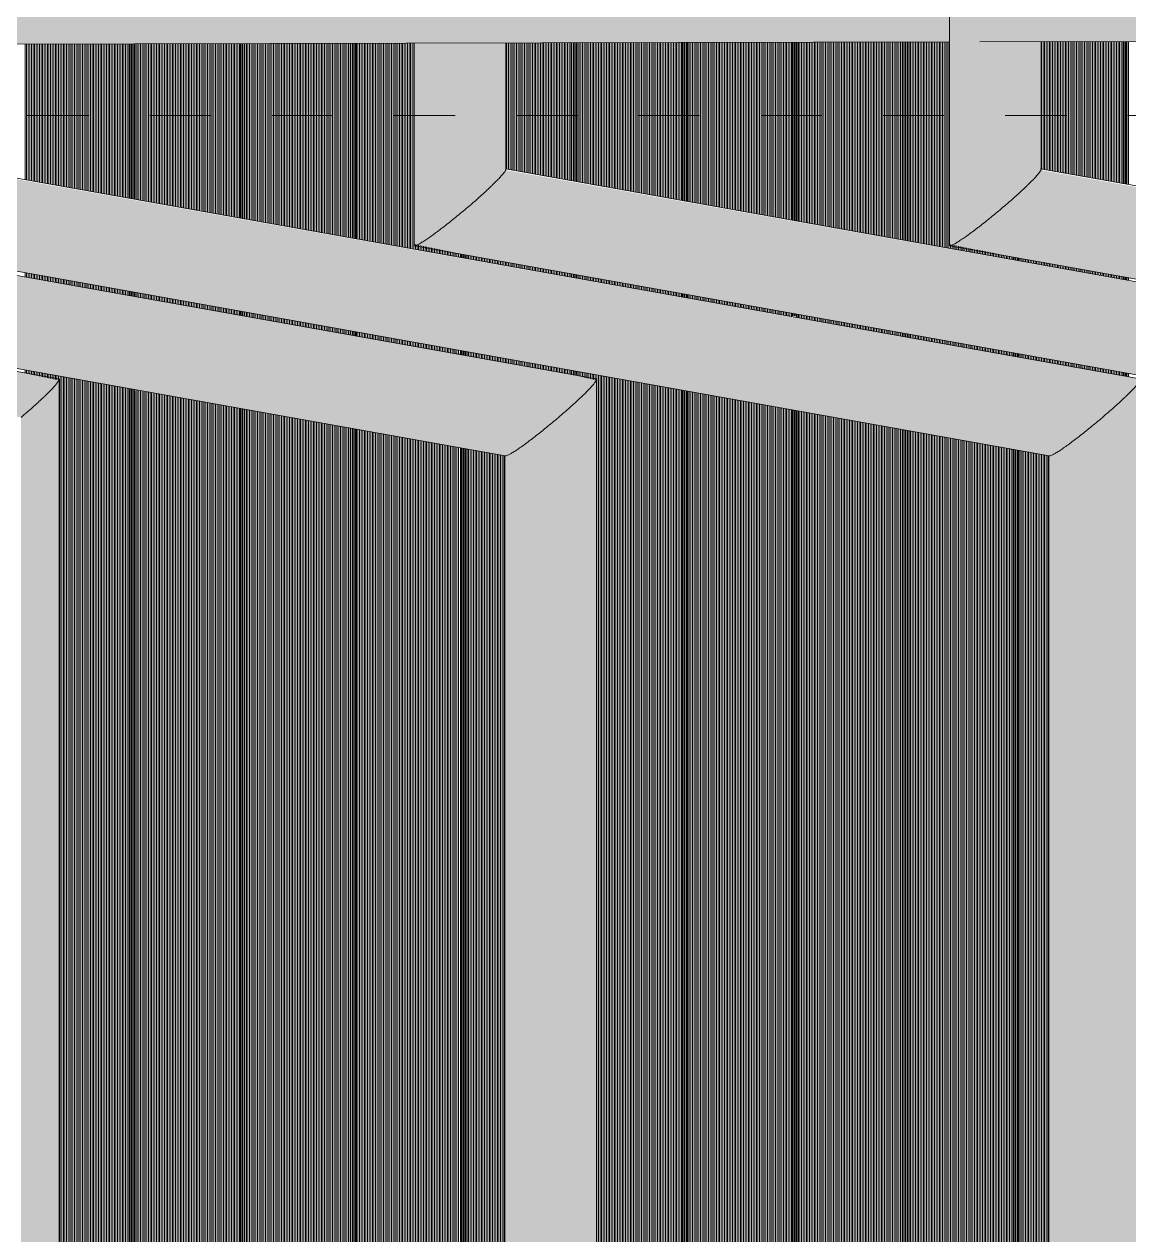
# Model space of a CAD drawing. Header units: metres. Extents: x -4613 to -4328, y -1 to 30.
# Drawn here: x -4397.966 to -4396.159, y 13.409 to 15.389 of the extents above; entities that cross this region are included whole.
import ezdxf

# ---------------------------------------------------------------- set-up
doc = ezdxf.new("R2010")
doc.units = ezdxf.units.M
doc.linetypes.add('AEC_Center', pattern=[0.024, 0.012, -0.004, 0.004, -0.004])
for name, color, linetype, lineweight in [('A-FLOR-LEVL', 51, 'Continuous', 5), ('A-GLAZ-CURT', 52, 'Continuous', 5), ('A-GLAZ-CWMG', 51, 'Continuous', 5), ('A-ROOF', 132, 'Continuous', 5), ('P-SANR-FIXT', 6, 'Continuous', 5)]:
    doc.layers.add(name, color=color, linetype=linetype, lineweight=lineweight)

# ---------------------------------------------------------------- blocks, each defined once
blk = doc.blocks.new('Downpipe - L Spreader - Default-V144-NORTH EAST')
at = {"layer": 'P-SANR-FIXT'}
for points in [[(4302.6421, 15.0271), (4302.6584, 15.0355), (4302.6901, 15.0585), (4302.7287, 15.09), (4302.7287, 15.3608), (4302.6908, 15.3607), (4302.6901, 15.4707), (4302.6414, 15.4707), (4302.6414, 15.0292)], [(4302.7287, 15.09), (4302.7773, 15.1345), (4302.7907, 15.1508), (4302.7907, 15.361), (4302.7287, 15.3608), (4302.7287, 15.1034)], [(4304.6507, 14.7462), (4304.6993, 14.7907), (4304.7127, 14.807), (4304.7119, 14.8091), (4302.7907, 15.1508), (4302.7773, 15.1345), (4302.7287, 15.09), (4304.6018, 14.7549)], [(4304.5641, 14.6832), (4304.5803, 14.6917), (4304.612, 14.7147), (4304.6507, 14.7462), (4302.7287, 15.09), (4302.6728, 15.0455), (4302.6456, 15.0283), (4302.6456, 15.0265), (4304.5633, 14.6834)]]:
    blk.add_hatch(color=256, dxfattribs=at).paths.add_polyline_path(points)
for p, q in [((4302.6411, 15.4707), (4302.6411, 15.028)), ((4302.7911, 15.152), (4302.7911, 15.361)), ((4304.7123, 14.8091), (4302.7903, 15.1529)), ((4302.6418, 15.0271), (4304.5638, 14.6833))]:
    blk.add_line(p, q, dxfattribs=at)
for points, knots in [([(4302.7911, 15.152), (4302.7911, 15.1517), (4302.7907, 15.1501), (4302.788, 15.1462), (4302.7826, 15.1401), (4302.7775, 15.1346), (4302.7723, 15.1295), (4302.7677, 15.125), (4302.7628, 15.1203), (4302.7562, 15.1142), (4302.7475, 15.1063), (4302.7384, 15.0982), (4302.732, 15.0927), (4302.7287, 15.09)], [0.554049, 0.554049, 0.554049, 0.554049, 0.5833333, 0.6666667, 0.7083333, 0.75, 0.7916667, 0.8125, 0.8333333, 0.875, 0.9166667, 0.9583333, 1, 1, 1, 1]), ([(4302.7287, 15.09), (4302.7255, 15.0873), (4302.7189, 15.0818), (4302.7092, 15.0737), (4302.6994, 15.0658), (4302.6916, 15.0597), (4302.6855, 15.055), (4302.6796, 15.0505), (4302.6726, 15.0454), (4302.665, 15.0399), (4302.6582, 15.0353), (4302.6525, 15.0317), (4302.6462, 15.0282), (4302.6413, 15.0263), (4302.6408, 15.0278), (4302.6414, 15.0292)], [0, 0, 0, 0, 0.0416667, 0.0833333, 0.125, 0.1666667, 0.1875, 0.2083333, 0.25, 0.2916667, 0.3333333, 0.375, 0.4166667, 0.5, 0.5833333, 0.5833333, 0.5833333, 0.5833333])]:
    blk.add_open_spline(points, degree=3, knots=knots, dxfattribs=at)
blk = doc.blocks.new('Downpipe - L Spreader - Default-V145-NORTH EAST')
at = {"layer": 'P-SANR-FIXT'}
for points in [[(4301.7665, 15.0271), (4301.7828, 15.0355), (4301.8145, 15.0585), (4301.8531, 15.09), (4301.8531, 15.3587), (4301.7658, 15.3585), (4301.7658, 15.0292)], [(4301.8531, 15.09), (4301.9017, 15.1345), (4301.9151, 15.1508), (4301.9151, 15.3589), (4301.8531, 15.3587), (4301.8531, 15.1034)], [(4303.7751, 14.7462), (4303.8236, 14.7907), (4303.8371, 14.807), (4303.8363, 14.8091), (4301.9151, 15.1508), (4301.9017, 15.1345), (4301.8531, 15.09), (4303.6812, 14.763)], [(4303.6885, 14.6832), (4303.7047, 14.6917), (4303.7364, 14.7147), (4303.7751, 14.7462), (4301.8531, 15.09), (4301.7972, 15.0455), (4301.7723, 15.0292), (4301.7665, 15.0271), (4303.6877, 14.6834)]]:
    blk.add_hatch(color=256, dxfattribs=at).paths.add_polyline_path(points)
for p, q in [((4301.7655, 15.3585), (4301.7655, 15.028)), ((4301.9155, 15.152), (4301.9155, 15.3589)), ((4303.8367, 14.8091), (4301.9147, 15.1529)), ((4301.7662, 15.0271), (4303.6882, 14.6833))]:
    blk.add_line(p, q, dxfattribs=at)
for points, knots in [([(4301.9155, 15.152), (4301.9155, 15.1517), (4301.9151, 15.1501), (4301.9124, 15.1462), (4301.907, 15.1401), (4301.9019, 15.1346), (4301.8967, 15.1295), (4301.8921, 15.125), (4301.8872, 15.1203), (4301.8806, 15.1142), (4301.8719, 15.1063), (4301.8628, 15.0982), (4301.8564, 15.0927), (4301.8531, 15.09)], [0.554049, 0.554049, 0.554049, 0.554049, 0.5833333, 0.6666667, 0.7083333, 0.75, 0.7916667, 0.8125, 0.8333333, 0.875, 0.9166667, 0.9583333, 1, 1, 1, 1]), ([(4301.8531, 15.09), (4301.8498, 15.0873), (4301.8433, 15.0818), (4301.8336, 15.0737), (4301.8238, 15.0658), (4301.816, 15.0597), (4301.8099, 15.055), (4301.804, 15.0505), (4301.797, 15.0454), (4301.7894, 15.0399), (4301.7826, 15.0353), (4301.7768, 15.0317), (4301.7706, 15.0282), (4301.7657, 15.0263), (4301.7652, 15.0278), (4301.7658, 15.0292)], [0, 0, 0, 0, 0.0416667, 0.0833333, 0.125, 0.1666667, 0.1875, 0.2083333, 0.25, 0.2916667, 0.3333333, 0.375, 0.4166667, 0.5, 0.5833333, 0.5833333, 0.5833333, 0.5833333])]:
    blk.add_open_spline(points, degree=3, knots=knots, dxfattribs=at)
blk = doc.blocks.new('Downpipe - L Spreader - Default-V146-NORTH EAST')
at = {"layer": 'P-SANR-FIXT'}
for points in [[(4302.8913, 14.7462), (4302.9399, 14.7907), (4302.9533, 14.807), (4302.9526, 14.8091), (4301.0314, 15.1508), (4301.0179, 15.1345), (4300.9694, 15.09), (4302.7606, 14.7695)], [(4302.8047, 14.6832), (4302.821, 14.6917), (4302.8526, 14.7147), (4302.8913, 14.7462), (4300.9694, 15.09), (4300.9134, 15.0455), (4300.8886, 15.0292), (4300.8828, 15.0271), (4302.804, 14.6834)], [(4302.8913, 11.5096), (4302.9533, 11.5134), (4302.9533, 14.807), (4302.9399, 14.7907), (4302.8913, 14.7462), (4302.8913, 11.729)], [(4302.8047, 11.5057), (4302.8913, 11.5096), (4302.8913, 14.7462), (4302.8353, 14.7017), (4302.8105, 14.6854), (4302.804, 14.6832), (4302.804, 11.5058)]]:
    blk.add_hatch(color=256, dxfattribs=at).paths.add_polyline_path(points)
for p, q in [((4302.9529, 14.8091), (4301.0309, 15.1529)), ((4300.8824, 15.0271), (4302.8044, 14.6833)), ((4302.8036, 14.6841), (4302.8036, 11.5053))]:
    blk.add_line(p, q, dxfattribs=at)
for points, knots in [([(4302.9526, 14.8091), (4302.9537, 14.8091), (4302.9542, 14.8076), (4302.9505, 14.8024), (4302.9452, 14.7962), (4302.94, 14.7908), (4302.9349, 14.7856), (4302.9303, 14.7811), (4302.9254, 14.7765), (4302.9187, 14.7703), (4302.9101, 14.7625), (4302.9009, 14.7545), (4302.8945, 14.749), (4302.8913, 14.7462)], [0.5, 0.5, 0.5, 0.5, 0.5833333, 0.6666667, 0.7083333, 0.75, 0.7916667, 0.8125, 0.8333333, 0.875, 0.9166667, 0.9583333, 1, 1, 1, 1]), ([(4302.8913, 14.7462), (4302.8881, 14.7434), (4302.8816, 14.7378), (4302.8717, 14.7299), (4302.862, 14.722), (4302.8541, 14.7158), (4302.8481, 14.7112), (4302.8422, 14.7067), (4302.8352, 14.7015), (4302.8276, 14.6961), (4302.8208, 14.6915), (4302.815, 14.6879), (4302.8088, 14.6843), (4302.8056, 14.6831), (4302.8045, 14.6832), (4302.8044, 14.6833)], [0, 0, 0, 0, 0.0416667, 0.0833333, 0.125, 0.1666667, 0.1875, 0.2083333, 0.25, 0.2916667, 0.3333333, 0.375, 0.4166667, 0.5, 0.509474, 0.509474, 0.509474, 0.509474])]:
    blk.add_open_spline(points, degree=3, knots=knots, dxfattribs=at)
blk = doc.blocks.new('Downpipe - L Spreader - Default-V147-NORTH EAST')
at = {"layer": 'P-SANR-FIXT'}
for points in [[(4302.0015, 14.7462), (4302.0501, 14.7907), (4302.0635, 14.807), (4302.0628, 14.8091), (4300.1416, 15.1508), (4300.1281, 15.1345), (4300.0796, 15.09), (4301.9551, 14.7545)], [(4301.9149, 14.6832), (4301.9312, 14.6917), (4301.9629, 14.7147), (4302.0015, 14.7462), (4300.0796, 15.09), (4300.0236, 15.0455), (4299.9988, 15.0292), (4299.993, 15.0271), (4301.9142, 14.6834)], [(4302.0015, 11.5108), (4302.0635, 11.5146), (4302.0635, 14.807), (4302.0501, 14.7907), (4302.0015, 14.7462), (4302.0015, 11.6314)], [(4301.9149, 11.5069), (4302.0015, 11.5108), (4302.0015, 14.7462), (4301.9455, 14.7017), (4301.9207, 14.6854), (4301.9142, 14.6832), (4301.9142, 11.507)]]:
    blk.add_hatch(color=256, dxfattribs=at).paths.add_polyline_path(points)
for p, q in [((4302.0631, 14.8091), (4300.1411, 15.1529)), ((4299.9926, 15.0271), (4301.9146, 14.6833)), ((4302.0638, 11.5143), (4302.0638, 14.8082)), ((4301.9138, 14.6841), (4301.9138, 11.5065))]:
    blk.add_line(p, q, dxfattribs=at)
for points, knots in [([(4302.0628, 14.8091), (4302.0639, 14.8091), (4302.0644, 14.8076), (4302.0607, 14.8024), (4302.0554, 14.7962), (4302.0502, 14.7908), (4302.0451, 14.7856), (4302.0405, 14.7811), (4302.0356, 14.7765), (4302.0289, 14.7703), (4302.0203, 14.7625), (4302.0111, 14.7545), (4302.0047, 14.749), (4302.0015, 14.7462)], [0.5, 0.5, 0.5, 0.5, 0.5833333, 0.6666667, 0.7083333, 0.75, 0.7916667, 0.8125, 0.8333333, 0.875, 0.9166667, 0.9583333, 1, 1, 1, 1]), ([(4302.0015, 14.7462), (4301.9983, 14.7434), (4301.9918, 14.7378), (4301.9819, 14.7299), (4301.9722, 14.722), (4301.9643, 14.7158), (4301.9583, 14.7112), (4301.9524, 14.7067), (4301.9454, 14.7015), (4301.9378, 14.6961), (4301.931, 14.6915), (4301.9252, 14.6879), (4301.919, 14.6843), (4301.9158, 14.6831), (4301.9147, 14.6832), (4301.9146, 14.6833)], [0, 0, 0, 0, 0.0416667, 0.0833333, 0.125, 0.1666667, 0.1875, 0.2083333, 0.25, 0.2916667, 0.3333333, 0.375, 0.4166667, 0.5, 0.509474, 0.509474, 0.509474, 0.509474])]:
    blk.add_open_spline(points, degree=3, knots=knots, dxfattribs=at)
blk = doc.blocks.new('Downpipe - L Spreader - Default-V148-NORTH EAST')
at = {"layer": 'P-SANR-FIXT'}
for points in [[(4301.1224, 14.7462), (4301.171, 14.7907), (4301.1844, 14.807), (4301.1837, 14.8091), (4299.2625, 15.1508), (4299.249, 15.1345), (4299.2005, 15.09), (4301.0346, 14.7619)], [(4301.1224, 11.512), (4301.1844, 11.5158), (4301.1844, 14.807), (4301.171, 14.7907), (4301.1224, 14.7462), (4301.1224, 11.6314)]]:
    blk.add_hatch(color=256, dxfattribs=at).paths.add_polyline_path(points)
for p, q in [((4301.184, 14.8091), (4299.2621, 15.1529)), ((4301.1848, 11.5155), (4301.1848, 14.8082))]:
    blk.add_line(p, q, dxfattribs=at)
blk.add_open_spline([(4301.1837, 14.8091), (4301.1848, 14.8091), (4301.1853, 14.8076), (4301.1816, 14.8024), (4301.1763, 14.7962), (4301.1712, 14.7908), (4301.166, 14.7856), (4301.1614, 14.7811), (4301.1565, 14.7765), (4301.1499, 14.7703), (4301.1412, 14.7625), (4301.132, 14.7545), (4301.1257, 14.749), (4301.1224, 14.7462)], degree=3, knots=[0.5, 0.5, 0.5, 0.5, 0.5833333, 0.6666667, 0.7083333, 0.75, 0.7916667, 0.8125, 0.8333333, 0.875, 0.9166667, 0.9583333, 1, 1, 1, 1], dxfattribs=at)
blk = doc.blocks.new('MulticellPanel_Polycarbonate_Danpal_1040w - Premium Purple-V166-NORTH EAST')
at = {"layer": 'A-GLAZ-CURT'}
h = blk.add_hatch(dxfattribs=at)
h.set_pattern_fill('FP_151', color=256, style=0, pattern_type=2)
h.set_pattern_definition([(90, (4302.734, 11.724), (-0.00261, 2e-19), [])])
h.paths.add_polyline_path([(4302.7526, 11.7694), (4302.804, 11.7694), (4302.804, 14.6834), (4302.7542, 14.6917), (4302.7523, 11.7705), (4302.7523, 11.7694)])
h.paths.add_polyline_path([(4302.9253, 14.814), (4302.9253, 14.8198), (4302.7542, 14.8504), (4302.7542, 14.8446), (4302.91, 14.8167)])
h.paths.add_polyline_path([(4302.9253, 14.9721), (4302.9253, 14.9764), (4302.7542, 15.007), (4302.7542, 15.0027), (4302.7907, 14.9962)])
h.paths.add_polyline_path([(4302.9253, 15.1287), (4302.9253, 15.3613), (4302.7907, 15.361), (4302.7907, 15.1528), (4302.893, 15.1345)])
blk = doc.blocks.new('MulticellPanel_Polycarbonate_Danpal_1040w - Premium Purple-V167-NORTH EAST')
at = {"layer": 'A-GLAZ-CURT'}
h = blk.add_hatch(dxfattribs=at)
h.set_pattern_fill('FP_152', color=256, style=0, pattern_type=2)
h.set_pattern_definition([(90, (4302.554, 11.724), (-0.00261, 2e-19), [])])
h.paths.add_polyline_path([(4302.7457, 11.7694), (4302.7447, 11.7705), (4302.7447, 14.694), (4302.5735, 14.7246), (4302.5716, 11.7705), (4302.7456, 11.7694)])
h.paths.add_polyline_path([(4302.7447, 14.8463), (4302.7447, 14.8521), (4302.5735, 14.8827), (4302.5735, 14.8769), (4302.6456, 14.864)])
h.paths.add_polyline_path([(4302.7447, 15.0044), (4302.7447, 15.0087), (4302.6414, 15.0292), (4302.6414, 15.3606), (4302.5735, 15.3604), (4302.5735, 15.035), (4302.6901, 15.0142)])
blk = doc.blocks.new('MulticellPanel_Polycarbonate_Danpal_1040w - Premium Purple-V168-NORTH EAST')
at = {"layer": 'A-GLAZ-CURT'}
h = blk.add_hatch(dxfattribs=at)
h.set_pattern_fill('FP_153', color=256, style=0, pattern_type=2)
h.set_pattern_definition([(90, (4302.373, 11.724), (-0.00261, 2e-19), [])])
h.paths.add_polyline_path([(4302.5305, 11.7694), (4302.564, 11.7705), (4302.564, 14.7263), (4302.3928, 14.7569), (4302.391, 11.7705), (4302.3928, 11.7694)])
h.paths.add_polyline_path([(4302.564, 14.8786), (4302.564, 14.8844), (4302.3928, 14.915), (4302.3928, 14.9092), (4302.5305, 14.8846)])
h.paths.add_polyline_path([(4302.564, 15.0367), (4302.564, 15.3604), (4302.3928, 15.36), (4302.3928, 15.0673), (4302.5305, 15.0427)])
blk = doc.blocks.new('MulticellPanel_Polycarbonate_Danpal_1040w - Premium Purple-V169-NORTH EAST')
at = {"layer": 'A-GLAZ-CURT'}
h = blk.add_hatch(dxfattribs=at)
h.set_pattern_fill('FP_154', color=256, style=0, pattern_type=2)
h.set_pattern_definition([(90, (4302.192, 11.724), (-0.00261, 2e-19), [])])
h.paths.add_polyline_path([(4302.3833, 11.7694), (4302.3833, 11.7705), (4302.3833, 14.7586), (4302.2121, 14.7892), (4302.2103, 11.7705), (4302.3833, 11.7694)])
h.paths.add_polyline_path([(4302.3833, 14.9109), (4302.3833, 14.9167), (4302.2121, 14.9474), (4302.2121, 14.9416), (4302.3756, 14.9123)])
h.paths.add_polyline_path([(4302.3833, 15.069), (4302.3833, 15.36), (4302.2121, 15.3596), (4302.2121, 15.0997), (4302.3572, 15.0737)])
blk = doc.blocks.new('MulticellPanel_Polycarbonate_Danpal_1040w - Premium Purple-V170-NORTH EAST')
at = {"layer": 'A-GLAZ-CURT'}
h = blk.add_hatch(dxfattribs=at)
h.set_pattern_fill('FP_155', color=256, style=0, pattern_type=2)
h.set_pattern_definition([(90, (4302.012, 11.724), (-0.00261, 2e-19), [])])
h.paths.add_polyline_path([(4302.0635, 11.7694), (4302.2026, 11.7705), (4302.2026, 14.7909), (4302.0314, 14.8216), (4302.0314, 14.8147), (4302.0635, 14.807), (4302.0635, 11.7741)])
h.paths.add_polyline_path([(4302.2026, 14.9433), (4302.2026, 14.9491), (4302.0314, 14.9797), (4302.0314, 14.9739), (4302.0702, 14.9669)])
h.paths.add_polyline_path([(4302.2026, 15.1014), (4302.2026, 15.3596), (4302.0314, 15.3591), (4302.0314, 15.132), (4302.1751, 15.1063)])
blk = doc.blocks.new('MulticellPanel_Polycarbonate_Danpal_1040w - Premium Purple-V171-NORTH EAST')
at = {"layer": 'A-GLAZ-CURT'}
h = blk.add_hatch(dxfattribs=at)
h.set_pattern_fill('FP_156', color=256, style=0, pattern_type=2)
h.set_pattern_definition([(90, (4301.831, 11.724), (-0.00261, 2e-19), [])])
h.paths.add_polyline_path([(4301.8465, 11.7694), (4301.9142, 11.7694), (4301.9142, 14.6834), (4301.8507, 14.6947), (4301.8489, 11.7705), (4301.8465, 11.7705)])
h.paths.add_polyline_path([(4302.0219, 14.8164), (4302.0202, 14.8236), (4301.8507, 14.8539), (4301.8507, 14.847), (4302.0202, 14.8167)])
h.paths.add_polyline_path([(4302.0219, 14.9756), (4302.0219, 14.9814), (4301.8507, 15.012), (4301.8507, 15.0062), (4301.9551, 14.9875)])
h.paths.add_polyline_path([(4302.0219, 15.1337), (4302.0219, 15.3591), (4301.9151, 15.3589), (4301.9151, 15.1528), (4302.0174, 15.1345)])
blk = doc.blocks.new('MulticellPanel_Polycarbonate_Danpal_1040w - Blue-V172-NORTH EAST')
at = {"layer": 'A-GLAZ-CURT'}
h = blk.add_hatch(dxfattribs=at)
h.set_pattern_fill('FP_157', color=256, style=0, pattern_type=2)
h.set_pattern_definition([(90, (4301.65, 11.724), (-0.00261, 2e-19), [])])
h.paths.add_polyline_path([(4301.8458, 11.7694), (4301.8412, 11.7705), (4301.8401, 14.6966), (4301.6701, 14.727), (4301.6682, 11.7705), (4301.8457, 11.7694)])
h.paths.add_polyline_path([(4301.8412, 14.8487), (4301.8401, 14.8558), (4301.6701, 14.8862), (4301.6701, 14.8793), (4301.8401, 14.8489)])
h.paths.add_polyline_path([(4301.8412, 15.0079), (4301.8401, 15.0139), (4301.7658, 15.0292), (4301.7658, 15.3585), (4301.6701, 15.3583), (4301.6701, 15.0385), (4301.8401, 15.0081)])
blk = doc.blocks.new('MulticellPanel_Polycarbonate_Danpal_1040w - Blue-V173-NORTH EAST')
at = {"layer": 'A-GLAZ-CURT'}
h = blk.add_hatch(dxfattribs=at)
h.set_pattern_fill('FP_158', color=256, style=0, pattern_type=2)
h.set_pattern_definition([(90, (4301.47, 11.724), (-0.00261, 2e-19), [])])
h.paths.add_polyline_path([(4301.6099, 11.7694), (4301.6606, 11.7705), (4301.6606, 14.7287), (4301.4894, 14.7594), (4301.4875, 11.7705), (4301.4894, 11.7694)])
h.paths.add_polyline_path([(4301.6606, 14.881), (4301.6606, 14.8879), (4301.4894, 14.9185), (4301.4894, 14.9117), (4301.6099, 14.8901)])
h.paths.add_polyline_path([(4301.6606, 15.0402), (4301.6606, 15.3582), (4301.4894, 15.3578), (4301.4894, 15.0709), (4301.6311, 15.0455)])
blk = doc.blocks.new('MulticellPanel_Polycarbonate_Danpal_1040w - Opal-V174-NORTH EAST')
at = {"layer": 'A-GLAZ-CURT'}
h = blk.add_hatch(dxfattribs=at)
h.set_pattern_fill('FP_159', color=256, style=0, pattern_type=2)
h.set_pattern_definition([(90, (4301.289, 11.724), (-0.00261, 2e-19), [])])
h.paths.add_polyline_path([(4301.4849, 11.7694), (4301.4799, 11.7705), (4301.4799, 14.7611), (4301.3087, 14.7907), (4301.3069, 11.7705), (4301.4847, 11.7694)])
h.paths.add_polyline_path([(4301.4799, 14.9134), (4301.4799, 14.9202), (4301.3087, 14.9509), (4301.3087, 14.944), (4301.3798, 14.9313)])
h.paths.add_polyline_path([(4301.4799, 15.0726), (4301.4799, 15.3578), (4301.3087, 15.3574), (4301.3087, 15.1032), (4301.4734, 15.0737)])
blk = doc.blocks.new('MulticellPanel_Polycarbonate_Danpal_1040w - Opal-V175-NORTH EAST')
at = {"layer": 'A-GLAZ-CURT'}
h = blk.add_hatch(dxfattribs=at)
h.set_pattern_fill('FP_160', color=256, style=0, pattern_type=2)
h.set_pattern_definition([(90, (4301.108, 11.724), (-0.00261, 2e-19), [])])
h.paths.add_polyline_path([(4301.1844, 11.7694), (4301.2992, 11.7705), (4301.2992, 14.7934), (4301.128, 14.824), (4301.128, 14.8191), (4301.1844, 14.807), (4301.1844, 11.7741)])
h.paths.add_polyline_path([(4301.2992, 14.9457), (4301.2992, 14.9526), (4301.128, 14.9832), (4301.128, 14.9763), (4301.1496, 14.9725)])
h.paths.add_polyline_path([(4301.2992, 15.1049), (4301.2992, 15.3574), (4301.128, 15.357), (4301.128, 15.1355), (4301.2913, 15.1063)])
blk = doc.blocks.new('Rectangular Mullion - Mullion_FramedFacade_Danpal_DPAEC50-V204-NORTH EAST')
at = {"layer": 'A-GLAZ-CWMG'}
h = blk.add_hatch(color=256, dxfattribs=at)
h.paths.add_polyline_path([(4302.933, 14.8126), (4302.9329, 14.8184), (4302.9306, 14.8188), (4302.9306, 14.813), (4302.9329, 14.8126)])
h.paths.add_polyline_path([(4302.933, 14.9707), (4302.933, 14.975), (4302.9306, 14.9755), (4302.9306, 14.9711)])
h.paths.add_polyline_path([(4302.933, 15.1273), (4302.933, 15.3613), (4302.9306, 15.3613), (4302.9306, 15.1278)])
for p, q in [((4302.9253, 15.3613), (4302.9253, 15.1286)), ((4302.9254, 15.3613), (4302.9254, 15.1286)), ((4302.9263, 15.3613), (4302.9263, 15.1284)), ((4302.927, 15.3613), (4302.927, 15.1283)), ((4302.9293, 15.3613), (4302.9293, 15.1279)), ((4302.9293, 15.3613), (4302.9293, 15.1279)), ((4302.9296, 15.3613), (4302.9296, 15.1278)), ((4302.9306, 15.3613), (4302.9306, 15.1276)), ((4302.9333, 15.3613), (4302.9333, 15.1271)), ((4302.9333, 15.3613), (4302.9333, 15.1271)), ((4302.9342, 15.3613), (4302.9342, 15.127)), ((4302.9253, 14.9764), (4302.9253, 14.9721)), ((4302.9254, 14.9764), (4302.9254, 14.9721)), ((4302.9263, 14.9762), (4302.9263, 14.9719)), ((4302.927, 14.9761), (4302.927, 14.9718)), ((4302.9293, 14.9757), (4302.9293, 14.9714)), ((4302.9293, 14.9757), (4302.9293, 14.9714)), ((4302.9296, 14.9756), (4302.9296, 14.9713)), ((4302.9306, 14.9755), (4302.9306, 14.9711)), ((4302.9333, 14.975), (4302.9333, 14.9706)), ((4302.9333, 14.975), (4302.9333, 14.9706)), ((4302.9342, 14.9748), (4302.9342, 14.9705)), ((4302.9253, 14.8198), (4302.9253, 14.814)), ((4302.9254, 14.8198), (4302.9254, 14.814)), ((4302.9263, 14.8196), (4302.9263, 14.8138)), ((4302.927, 14.8195), (4302.927, 14.8137)), ((4302.9293, 14.819), (4302.9293, 14.8133)), ((4302.9293, 14.819), (4302.9293, 14.8133)), ((4302.9296, 14.819), (4302.9296, 14.8132)), ((4302.9306, 14.8188), (4302.9306, 14.813)), ((4302.9333, 14.8183), (4302.9333, 14.8125)), ((4302.9333, 14.8183), (4302.9333, 14.8125)), ((4302.9342, 14.8182), (4302.9342, 14.8124))]:
    blk.add_line(p, q, dxfattribs=at)
blk = doc.blocks.new('Rectangular Mullion - Mullion_FramedFacade_Danpal_DPAEC50-V205-NORTH EAST')
at = {"layer": 'A-GLAZ-CWMG'}
h = blk.add_hatch(color=256, dxfattribs=at)
h.paths.add_polyline_path([(4302.7523, 11.7705), (4302.7522, 14.6926), (4302.7499, 14.6917), (4302.7499, 11.7705)])
h.paths.add_polyline_path([(4302.7523, 14.8449), (4302.7523, 14.8507), (4302.7499, 14.8511), (4302.7499, 14.8453), (4302.7523, 14.8449)])
h.paths.add_polyline_path([(4302.7523, 15.003), (4302.7523, 15.0074), (4302.7499, 15.0078), (4302.7499, 15.0035)])
for p, q in [((4302.7447, 15.0087), (4302.7447, 15.0044)), ((4302.7447, 15.0087), (4302.7447, 15.0044)), ((4302.7456, 15.0086), (4302.7456, 15.0042)), ((4302.7463, 15.0084), (4302.7463, 15.0041)), ((4302.7486, 15.008), (4302.7486, 15.0037)), ((4302.7486, 15.008), (4302.7486, 15.0037)), ((4302.7489, 15.008), (4302.7489, 15.0036)), ((4302.7499, 15.0078), (4302.7499, 15.0035)), ((4302.7526, 15.0073), (4302.7526, 15.003)), ((4302.7526, 15.0073), (4302.7526, 15.003)), ((4302.7535, 15.0071), (4302.7535, 15.0028)), ((4302.7447, 14.8521), (4302.7447, 14.8463)), ((4302.7447, 14.8521), (4302.7447, 14.8463)), ((4302.7456, 14.8519), (4302.7456, 14.8461)), ((4302.7463, 14.8518), (4302.7463, 14.846)), ((4302.7486, 14.8514), (4302.7486, 14.8456)), ((4302.7486, 14.8514), (4302.7486, 14.8456)), ((4302.7489, 14.8513), (4302.7489, 14.8455)), ((4302.7499, 14.8511), (4302.7499, 14.8453)), ((4302.7526, 14.8507), (4302.7526, 14.8449)), ((4302.7526, 14.8507), (4302.7526, 14.8449)), ((4302.7535, 14.8505), (4302.7535, 14.8447)), ((4302.7447, 14.6941), (4302.7447, 11.7705)), ((4302.7447, 14.6941), (4302.7447, 11.7705)), ((4302.7456, 14.6939), (4302.7456, 11.7705)), ((4302.7463, 14.6938), (4302.7463, 11.7705)), ((4302.7486, 14.6934), (4302.7486, 11.7705)), ((4302.7486, 14.6934), (4302.7486, 11.7705)), ((4302.7489, 14.6933), (4302.7489, 11.7705)), ((4302.7499, 14.6931), (4302.7499, 11.7705)), ((4302.7526, 14.6926), (4302.7526, 11.7705)), ((4302.7526, 14.6926), (4302.7526, 11.7705)), ((4302.7535, 14.6925), (4302.7535, 11.7705))]:
    blk.add_line(p, q, dxfattribs=at)
blk = doc.blocks.new('Rectangular Mullion - Mullion_FramedFacade_Danpal_DPAEC50-V206-NORTH EAST')
at = {"layer": 'A-GLAZ-CWMG'}
h = blk.add_hatch(color=256, dxfattribs=at)
h.paths.add_polyline_path([(4302.5692, 11.7705), (4302.5716, 11.7705), (4302.5715, 14.725), (4302.5692, 14.7254), (4302.5692, 11.7741)])
h.paths.add_polyline_path([(4302.5716, 14.8772), (4302.5716, 14.883), (4302.5692, 14.8835), (4302.5692, 14.8777), (4302.5716, 14.8772)])
h.paths.add_polyline_path([(4302.5716, 15.0353), (4302.5716, 15.3604), (4302.5692, 15.3604), (4302.5692, 15.0358)])
for p, q in [((4302.564, 15.3604), (4302.564, 15.0367)), ((4302.564, 15.3604), (4302.564, 15.0367)), ((4302.565, 15.3604), (4302.565, 15.0365)), ((4302.5656, 15.3604), (4302.5656, 15.0364)), ((4302.5679, 15.3604), (4302.5679, 15.036)), ((4302.5679, 15.3604), (4302.5679, 15.036)), ((4302.5683, 15.3604), (4302.5683, 15.036)), ((4302.5692, 15.3604), (4302.5692, 15.0358)), ((4302.5719, 15.3604), (4302.5719, 15.0353)), ((4302.5719, 15.3604), (4302.5719, 15.0353)), ((4302.5728, 15.3604), (4302.5728, 15.0351)), ((4302.564, 14.8844), (4302.564, 14.8786)), ((4302.564, 14.8844), (4302.564, 14.8786)), ((4302.565, 14.8842), (4302.565, 14.8784)), ((4302.5656, 14.8841), (4302.5656, 14.8783)), ((4302.5679, 14.8837), (4302.5679, 14.8779)), ((4302.5679, 14.8837), (4302.5679, 14.8779)), ((4302.5683, 14.8836), (4302.5683, 14.8778)), ((4302.5692, 14.8835), (4302.5692, 14.8777)), ((4302.5719, 14.883), (4302.5719, 14.8772)), ((4302.5719, 14.883), (4302.5719, 14.8772)), ((4302.5728, 14.8828), (4302.5728, 14.877)), ((4302.564, 14.7267), (4302.564, 11.7705)), ((4302.564, 14.7267), (4302.564, 11.7705)), ((4302.565, 14.7265), (4302.565, 11.7705)), ((4302.5656, 14.7264), (4302.5656, 11.7705)), ((4302.5679, 14.726), (4302.5679, 11.7705)), ((4302.5679, 14.726), (4302.5679, 11.7705)), ((4302.5683, 14.7259), (4302.5683, 11.7705)), ((4302.5692, 14.7257), (4302.5692, 11.7705)), ((4302.5719, 14.7253), (4302.5719, 11.7705)), ((4302.5719, 14.7253), (4302.5719, 11.7705)), ((4302.5728, 14.7251), (4302.5728, 11.7705))]:
    blk.add_line(p, q, dxfattribs=at)
blk = doc.blocks.new('Rectangular Mullion - Mullion_FramedFacade_Danpal_DPAEC50-V207-NORTH EAST')
at = {"layer": 'A-GLAZ-CWMG'}
h = blk.add_hatch(color=256, dxfattribs=at)
h.paths.add_polyline_path([(4302.3886, 11.7705), (4302.391, 11.7705), (4302.3909, 14.7573), (4302.3886, 14.7577), (4302.3886, 11.7741)])
h.paths.add_polyline_path([(4302.391, 14.9096), (4302.391, 14.9154), (4302.3886, 14.9158), (4302.3886, 14.91)])
h.paths.add_polyline_path([(4302.391, 15.0677), (4302.391, 15.36), (4302.3886, 15.36), (4302.3886, 15.0681)])
for p, q in [((4302.3833, 15.36), (4302.3833, 15.069)), ((4302.3833, 15.36), (4302.3833, 15.069)), ((4302.3843, 15.36), (4302.3843, 15.0689)), ((4302.385, 15.36), (4302.385, 15.0687)), ((4302.3873, 15.36), (4302.3873, 15.0683)), ((4302.3873, 15.36), (4302.3873, 15.0683)), ((4302.3876, 15.36), (4302.3876, 15.0683)), ((4302.3886, 15.36), (4302.3886, 15.0681)), ((4302.3912, 15.36), (4302.3912, 15.0676)), ((4302.3913, 15.36), (4302.3913, 15.0676)), ((4302.3922, 15.36), (4302.3922, 15.0675)), ((4302.3833, 14.9167), (4302.3833, 14.9123)), ((4302.3833, 14.9167), (4302.3833, 14.9123)), ((4302.3843, 14.9166), (4302.3843, 14.9123)), ((4302.385, 14.9164), (4302.385, 14.9123)), ((4302.3873, 14.916), (4302.3873, 14.9123)), ((4302.3873, 14.916), (4302.3873, 14.9123)), ((4302.3876, 14.916), (4302.3876, 14.9123)), ((4302.3886, 14.9158), (4302.3886, 14.9123)), ((4302.3912, 14.9153), (4302.3912, 14.9095)), ((4302.3913, 14.9153), (4302.3913, 14.9095)), ((4302.3922, 14.9151), (4302.3922, 14.9094)), ((4302.3833, 14.7586), (4302.3833, 11.7705)), ((4302.3833, 14.7586), (4302.3833, 11.7705)), ((4302.3843, 14.7584), (4302.3843, 11.7705)), ((4302.385, 14.7583), (4302.385, 11.7705)), ((4302.3873, 14.7579), (4302.3873, 11.7705)), ((4302.3873, 14.7579), (4302.3873, 11.7705)), ((4302.3876, 14.7579), (4302.3876, 11.7705)), ((4302.3886, 14.7577), (4302.3886, 11.7705)), ((4302.3912, 14.7572), (4302.3912, 11.7705)), ((4302.3913, 14.7572), (4302.3913, 11.7705)), ((4302.3922, 14.757), (4302.3922, 11.7705))]:
    blk.add_line(p, q, dxfattribs=at)
blk = doc.blocks.new('Rectangular Mullion - Mullion_FramedFacade_Danpal_DPAEC50-V208-NORTH EAST')
at = {"layer": 'A-GLAZ-CWMG'}
h = blk.add_hatch(color=256, dxfattribs=at)
h.paths.add_polyline_path([(4302.2103, 11.7705), (4302.2102, 14.7896), (4302.2079, 14.79), (4302.2079, 11.7705)])
h.paths.add_polyline_path([(4302.2103, 14.9419), (4302.2103, 14.9477), (4302.2079, 14.9481), (4302.2079, 14.9423)])
h.paths.add_polyline_path([(4302.2103, 15.1), (4302.2103, 15.3596), (4302.2079, 15.3596), (4302.2079, 15.1004)])
for p, q in [((4302.2026, 15.3596), (4302.2026, 15.1011)), ((4302.2026, 15.3596), (4302.2026, 15.1011)), ((4302.2036, 15.3596), (4302.2036, 15.1009)), ((4302.2043, 15.3596), (4302.2043, 15.1008)), ((4302.2066, 15.3596), (4302.2066, 15.1004)), ((4302.2066, 15.3596), (4302.2066, 15.1004)), ((4302.2069, 15.3596), (4302.2069, 15.1003)), ((4302.2079, 15.3596), (4302.2079, 15.1001)), ((4302.2106, 15.3596), (4302.2106, 15.0996)), ((4302.2106, 15.3596), (4302.2106, 15.0996)), ((4302.2115, 15.3596), (4302.2115, 15.0995)), ((4302.2026, 14.9491), (4302.2026, 14.9433)), ((4302.2026, 14.949), (4302.2026, 14.9433)), ((4302.2036, 14.9489), (4302.2036, 14.9431)), ((4302.2043, 14.9488), (4302.2043, 14.943)), ((4302.2066, 14.9483), (4302.2066, 14.9425)), ((4302.2066, 14.9483), (4302.2066, 14.9425)), ((4302.2069, 14.9483), (4302.2069, 14.9425)), ((4302.2079, 14.9481), (4302.2079, 14.9423)), ((4302.2106, 14.9476), (4302.2106, 14.9418)), ((4302.2106, 14.9476), (4302.2106, 14.9418)), ((4302.2115, 14.9475), (4302.2115, 14.9417)), ((4302.2026, 14.7909), (4302.2026, 11.7705)), ((4302.2026, 14.7909), (4302.2026, 11.7705)), ((4302.2036, 14.7908), (4302.2036, 11.7705)), ((4302.2043, 14.7906), (4302.2043, 11.7705)), ((4302.2066, 14.7902), (4302.2066, 11.7705)), ((4302.2066, 14.7902), (4302.2066, 11.7705)), ((4302.2069, 14.7902), (4302.2069, 11.7705)), ((4302.2079, 14.79), (4302.2079, 11.7705)), ((4302.2106, 14.7895), (4302.2106, 11.7705)), ((4302.2106, 14.7895), (4302.2106, 11.7705)), ((4302.2115, 14.7894), (4302.2115, 11.7705))]:
    blk.add_line(p, q, dxfattribs=at)
blk = doc.blocks.new('Rectangular Mullion - Mullion_FramedFacade_Danpal_DPAEC50-V209-NORTH EAST')
at = {"layer": 'A-GLAZ-CWMG'}
h = blk.add_hatch(color=256, dxfattribs=at)
h.paths.add_polyline_path([(4302.0296, 14.815), (4302.0295, 14.8219), (4302.0272, 14.8223), (4302.0272, 14.8155), (4302.0295, 14.815)])
h.paths.add_polyline_path([(4302.0296, 14.9742), (4302.0296, 14.98), (4302.0272, 14.9804), (4302.0272, 14.9746)])
h.paths.add_polyline_path([(4302.0296, 15.1323), (4302.0296, 15.3591), (4302.0272, 15.3591), (4302.0272, 15.1328)])
for p, q in [((4302.0219, 15.3591), (4302.0219, 15.1336)), ((4302.022, 15.3591), (4302.022, 15.1336)), ((4302.0229, 15.3591), (4302.0229, 15.1334)), ((4302.0236, 15.3591), (4302.0236, 15.1333)), ((4302.0259, 15.3591), (4302.0259, 15.1329)), ((4302.0259, 15.3591), (4302.0259, 15.1329)), ((4302.0262, 15.3591), (4302.0262, 15.1328)), ((4302.0272, 15.3591), (4302.0272, 15.1326)), ((4302.0299, 15.3591), (4302.0299, 15.1321)), ((4302.0299, 15.3591), (4302.0299, 15.1321)), ((4302.0308, 15.3591), (4302.0308, 15.132)), ((4302.0219, 14.9814), (4302.0219, 14.9756)), ((4302.022, 14.9814), (4302.022, 14.9756)), ((4302.0229, 14.9812), (4302.0229, 14.9754)), ((4302.0236, 14.9811), (4302.0236, 14.9753)), ((4302.0259, 14.9807), (4302.0259, 14.9749)), ((4302.0259, 14.9807), (4302.0259, 14.9749)), ((4302.0262, 14.9806), (4302.0262, 14.9748)), ((4302.0272, 14.9804), (4302.0272, 14.9746)), ((4302.0299, 14.98), (4302.0299, 14.9742)), ((4302.0299, 14.98), (4302.0299, 14.9742)), ((4302.0308, 14.9798), (4302.0308, 14.974)), ((4302.0219, 14.8233), (4302.0219, 14.8164)), ((4302.022, 14.8233), (4302.022, 14.8164)), ((4302.0229, 14.8231), (4302.0229, 14.8162)), ((4302.0236, 14.823), (4302.0236, 14.8161)), ((4302.0259, 14.8226), (4302.0259, 14.8157)), ((4302.0259, 14.8226), (4302.0259, 14.8157)), ((4302.0262, 14.8225), (4302.0262, 14.8156)), ((4302.0272, 14.8223), (4302.0272, 14.8155)), ((4302.0299, 14.8218), (4302.0299, 14.815)), ((4302.0299, 14.8218), (4302.0299, 14.815)), ((4302.0308, 14.8217), (4302.0308, 14.8148))]:
    blk.add_line(p, q, dxfattribs=at)
blk = doc.blocks.new('Rectangular Mullion - Mullion_FramedFacade_Danpal_DPAEC50-V210-NORTH EAST')
at = {"layer": 'A-GLAZ-CWMG'}
h = blk.add_hatch(color=256, dxfattribs=at)
h.paths.add_polyline_path([(4301.8465, 11.7705), (4301.8489, 11.7705), (4301.8488, 14.6951), (4301.8465, 14.6955), (4301.8465, 11.7741)])
h.paths.add_polyline_path([(4301.8489, 14.8474), (4301.8489, 14.8542), (4301.8465, 14.8547), (4301.8465, 14.8478), (4301.8489, 14.8474)])
h.paths.add_polyline_path([(4301.8489, 15.0065), (4301.8489, 15.0123), (4301.8465, 15.0128), (4301.8465, 15.007)])
for p, q in [((4301.8412, 15.0137), (4301.8412, 15.0079)), ((4301.8413, 15.0137), (4301.8413, 15.0079)), ((4301.8422, 15.0135), (4301.8422, 15.0077)), ((4301.8429, 15.0134), (4301.8429, 15.0076)), ((4301.8452, 15.013), (4301.8452, 15.0072)), ((4301.8452, 15.013), (4301.8452, 15.0072)), ((4301.8455, 15.0129), (4301.8455, 15.0071)), ((4301.8465, 15.0128), (4301.8465, 15.007)), ((4301.8492, 15.0123), (4301.8492, 15.0065)), ((4301.8492, 15.0123), (4301.8492, 15.0065)), ((4301.8501, 15.0121), (4301.8501, 15.0063)), ((4301.8412, 14.8556), (4301.8412, 14.8487)), ((4301.8413, 14.8556), (4301.8413, 14.8487)), ((4301.8422, 14.8554), (4301.8422, 14.8485)), ((4301.8429, 14.8553), (4301.8429, 14.8484)), ((4301.8452, 14.8549), (4301.8452, 14.848)), ((4301.8452, 14.8549), (4301.8452, 14.848)), ((4301.8455, 14.8548), (4301.8455, 14.848)), ((4301.8465, 14.8547), (4301.8465, 14.8478)), ((4301.8492, 14.8542), (4301.8492, 14.8473)), ((4301.8492, 14.8542), (4301.8492, 14.8473)), ((4301.8501, 14.854), (4301.8501, 14.8471)), ((4301.8412, 14.6965), (4301.8412, 11.7705)), ((4301.8413, 14.6965), (4301.8413, 11.7705)), ((4301.8422, 14.6964), (4301.8422, 11.7705)), ((4301.8429, 14.6962), (4301.8429, 11.7705)), ((4301.8452, 14.6958), (4301.8452, 11.7705)), ((4301.8452, 14.6958), (4301.8452, 11.7705)), ((4301.8455, 14.6958), (4301.8455, 11.7705)), ((4301.8465, 14.6956), (4301.8465, 11.7705)), ((4301.8492, 14.6951), (4301.8492, 11.7705)), ((4301.8492, 14.6951), (4301.8492, 11.7705)), ((4301.8501, 14.6949), (4301.8501, 11.7705))]:
    blk.add_line(p, q, dxfattribs=at)
blk = doc.blocks.new('Rectangular Mullion - Mullion_FramedFacade_Danpal_DPAEC50-V211-NORTH EAST')
at = {"layer": 'A-GLAZ-CWMG'}
h = blk.add_hatch(color=256, dxfattribs=at)
h.paths.add_polyline_path([(4301.6682, 11.7705), (4301.6681, 14.7274), (4301.6658, 14.7278), (4301.6658, 11.7705)])
h.paths.add_polyline_path([(4301.6682, 14.8797), (4301.6682, 14.8865), (4301.6658, 14.887), (4301.6658, 14.8801), (4301.6682, 14.8797)])
h.paths.add_polyline_path([(4301.6682, 15.0389), (4301.6682, 15.3583), (4301.6658, 15.3583), (4301.6658, 15.0393)])
for p, q in [((4301.6606, 15.3582), (4301.6606, 15.0402)), ((4301.6606, 15.3582), (4301.6606, 15.0402)), ((4301.6615, 15.3582), (4301.6615, 15.0401)), ((4301.6622, 15.3582), (4301.6622, 15.0399)), ((4301.6645, 15.3583), (4301.6645, 15.0395)), ((4301.6645, 15.3583), (4301.6645, 15.0395)), ((4301.6648, 15.3583), (4301.6648, 15.0395)), ((4301.6658, 15.3583), (4301.6658, 15.0393)), ((4301.6685, 15.3583), (4301.6685, 15.0388)), ((4301.6685, 15.3583), (4301.6685, 15.0388)), ((4301.6694, 15.3583), (4301.6694, 15.0386)), ((4301.6606, 14.8879), (4301.6606, 14.881)), ((4301.6606, 14.8879), (4301.6606, 14.881)), ((4301.6615, 14.8877), (4301.6615, 14.8809)), ((4301.6622, 14.8876), (4301.6622, 14.8808)), ((4301.6645, 14.8872), (4301.6645, 14.8803)), ((4301.6645, 14.8872), (4301.6645, 14.8803)), ((4301.6648, 14.8872), (4301.6648, 14.8803)), ((4301.6658, 14.887), (4301.6658, 14.8801)), ((4301.6685, 14.8865), (4301.6685, 14.8796)), ((4301.6685, 14.8865), (4301.6685, 14.8796)), ((4301.6694, 14.8863), (4301.6694, 14.8795)), ((4301.6606, 14.7292), (4301.6606, 11.7705)), ((4301.6606, 14.7292), (4301.6606, 11.7705)), ((4301.6615, 14.729), (4301.6615, 11.7705)), ((4301.6622, 14.7289), (4301.6622, 11.7705)), ((4301.6645, 14.7284), (4301.6645, 11.7705)), ((4301.6645, 14.7284), (4301.6645, 11.7705)), ((4301.6648, 14.7284), (4301.6648, 11.7705)), ((4301.6658, 14.7282), (4301.6658, 11.7705)), ((4301.6685, 14.7277), (4301.6685, 11.7705)), ((4301.6685, 14.7277), (4301.6685, 11.7705)), ((4301.6694, 14.7276), (4301.6694, 11.7705))]:
    blk.add_line(p, q, dxfattribs=at)
blk = doc.blocks.new('Rectangular Mullion - Mullion_FramedFacade_Danpal_DPAEC50-V212-NORTH EAST')
at = {"layer": 'A-GLAZ-CWMG'}
h = blk.add_hatch(color=256, dxfattribs=at)
h.paths.add_polyline_path([(4301.4875, 11.7705), (4301.4874, 14.7597), (4301.4851, 14.7601), (4301.4851, 11.7705)])
h.paths.add_polyline_path([(4301.4876, 14.912), (4301.4875, 14.9189), (4301.4851, 14.9193), (4301.4858, 14.9123)])
h.paths.add_polyline_path([(4301.4875, 15.0712), (4301.4875, 15.3578), (4301.4851, 15.3578), (4301.4851, 15.0716)])
for p, q in [((4301.4799, 15.3578), (4301.4799, 15.0726)), ((4301.4799, 15.3578), (4301.4799, 15.0726)), ((4301.4809, 15.3578), (4301.4809, 15.0724)), ((4301.4815, 15.3578), (4301.4815, 15.0723)), ((4301.4838, 15.3578), (4301.4838, 15.0718)), ((4301.4838, 15.3578), (4301.4838, 15.0718)), ((4301.4842, 15.3578), (4301.4842, 15.0718)), ((4301.4851, 15.3578), (4301.4851, 15.0716)), ((4301.4878, 15.3578), (4301.4878, 15.0711)), ((4301.4878, 15.3578), (4301.4878, 15.0711)), ((4301.4887, 15.3578), (4301.4887, 15.071)), ((4301.4799, 14.9202), (4301.4799, 14.9134)), ((4301.4799, 14.9202), (4301.4799, 14.9134)), ((4301.4809, 14.9201), (4301.4809, 14.9132)), ((4301.4815, 14.9199), (4301.4815, 14.9131)), ((4301.4838, 14.9195), (4301.4838, 14.9127)), ((4301.4838, 14.9195), (4301.4838, 14.9127)), ((4301.4842, 14.9195), (4301.4842, 14.9126)), ((4301.4851, 14.9193), (4301.4851, 14.9124)), ((4301.4878, 14.9188), (4301.4878, 14.9123)), ((4301.4878, 14.9188), (4301.4878, 14.9123)), ((4301.4887, 14.9187), (4301.4887, 14.9123)), ((4301.4799, 14.7611), (4301.4799, 11.7705)), ((4301.4799, 14.7611), (4301.4799, 11.7705)), ((4301.4809, 14.7609), (4301.4809, 11.7705)), ((4301.4815, 14.7608), (4301.4815, 11.7705)), ((4301.4838, 14.7603), (4301.4838, 11.7705)), ((4301.4838, 14.7603), (4301.4838, 11.7705)), ((4301.4842, 14.7603), (4301.4842, 11.7705)), ((4301.4851, 14.7601), (4301.4851, 11.7705)), ((4301.4878, 14.7596), (4301.4878, 11.7705)), ((4301.4878, 14.7596), (4301.4878, 11.7705)), ((4301.4887, 14.7595), (4301.4887, 11.7705))]:
    blk.add_line(p, q, dxfattribs=at)
blk = doc.blocks.new('Rectangular Mullion - Mullion_FramedFacade_Danpal_DPAEC50-V213-NORTH EAST')
at = {"layer": 'A-GLAZ-CWMG'}
h = blk.add_hatch(color=256, dxfattribs=at)
h.paths.add_polyline_path([(4301.3069, 11.7705), (4301.3068, 14.792), (4301.3045, 14.7907), (4301.3045, 11.7705)])
h.paths.add_polyline_path([(4301.3069, 14.9443), (4301.3069, 14.9512), (4301.3045, 14.9516), (4301.3045, 14.9448)])
h.paths.add_polyline_path([(4301.3069, 15.1035), (4301.3069, 15.3574), (4301.3045, 15.3574), (4301.3045, 15.1039)])
for p, q in [((4301.2992, 15.3574), (4301.2992, 15.1046)), ((4301.2992, 15.3574), (4301.2992, 15.1046)), ((4301.3002, 15.3574), (4301.3002, 15.1044)), ((4301.3008, 15.3574), (4301.3008, 15.1043)), ((4301.3032, 15.3574), (4301.3032, 15.1039)), ((4301.3032, 15.3574), (4301.3032, 15.1039)), ((4301.3035, 15.3574), (4301.3035, 15.1038)), ((4301.3045, 15.3574), (4301.3045, 15.1037)), ((4301.3071, 15.3574), (4301.3071, 15.1032)), ((4301.3072, 15.3574), (4301.3072, 15.1032)), ((4301.3081, 15.3574), (4301.3081, 15.103)), ((4301.2992, 14.9526), (4301.2992, 14.9457)), ((4301.2992, 14.9526), (4301.2992, 14.9457)), ((4301.3002, 14.9524), (4301.3002, 14.9455)), ((4301.3008, 14.9523), (4301.3008, 14.9454)), ((4301.3032, 14.9519), (4301.3032, 14.945)), ((4301.3032, 14.9519), (4301.3032, 14.945)), ((4301.3035, 14.9518), (4301.3035, 14.9449)), ((4301.3045, 14.9516), (4301.3045, 14.9448)), ((4301.3071, 14.9511), (4301.3071, 14.9443)), ((4301.3072, 14.9511), (4301.3072, 14.9443)), ((4301.3081, 14.951), (4301.3081, 14.9441)), ((4301.2992, 14.7934), (4301.2992, 11.7705)), ((4301.2992, 14.7934), (4301.2992, 11.7705)), ((4301.3002, 14.7932), (4301.3002, 11.7705)), ((4301.3008, 14.7931), (4301.3008, 11.7705)), ((4301.3032, 14.7927), (4301.3032, 11.7705)), ((4301.3032, 14.7927), (4301.3032, 11.7705)), ((4301.3035, 14.7926), (4301.3035, 11.7705)), ((4301.3045, 14.7924), (4301.3045, 11.7705)), ((4301.3071, 14.792), (4301.3071, 11.7705)), ((4301.3072, 14.792), (4301.3072, 11.7705)), ((4301.3081, 14.7918), (4301.3081, 11.7705))]:
    blk.add_line(p, q, dxfattribs=at)

msp = doc.modelspace()

# ---------------------------------------------------------------- hatches: boundary and pattern name
at = {"layer": 'A-ROOF'}
h = msp.add_hatch(color=256, dxfattribs=at)
h.paths.add_polyline_path([(-4401.3953, 15.3487), (-4396.4523, 15.3606), (-4396.4523, 15.4706), (-4401.3953, 15.4587)])
h.paths.add_polyline_path([(-4396.4029, 15.3607), (-4395.5609, 15.3628), (-4395.5609, 15.4728), (-4396.4029, 15.4707), (-4396.4029, 15.4587)])
h.paths.add_polyline_path([(-4395.4618, 15.363), (-4394.6757, 15.3649), (-4394.6757, 15.4749), (-4395.4618, 15.473), (-4395.4618, 15.4587)])
h.paths.add_polyline_path([(-4394.5339, 15.3652), (-4393.9864, 15.3666), (-4393.9864, 15.4766), (-4394.5339, 15.4753), (-4394.5339, 15.4587)])
h.paths.add_polyline_path([(-4393.837, 15.3669), (-4393.6026, 15.3675), (-4393.6026, 15.4775), (-4393.837, 15.4769), (-4393.837, 15.4587)])
h.paths.add_polyline_path([(-4401.3953, 15.6273), (-4393.6026, 15.6483), (-4393.6026, 15.7389), (-4401.3953, 15.7201), (-4401.3953, 15.6372)])

# ---------------------------------------------------------------- linework, layer by layer
at = {"layer": 'A-FLOR-LEVL', "linetype": 'AEC_Center'}
msp.add_line((-4462.9612, 15.24), (-4329.158, 15.24), dxfattribs=at)
at = {"layer": 'A-ROOF'}
for p, q in [((-4396.4523, 15.3606), (-4401.3953, 15.3487)), ((-4395.5609, 15.3628), (-4396.4029, 15.3607))]:
    msp.add_line(p, q, dxfattribs=at)

# ---------------------------------------------------------------- block references
at = {"layer": 'A-GLAZ-CURT'}
for name in ['MulticellPanel_Polycarbonate_Danpal_1040w - Opal-V175-NORTH EAST', 'MulticellPanel_Polycarbonate_Danpal_1040w - Opal-V174-NORTH EAST', 'MulticellPanel_Polycarbonate_Danpal_1040w - Blue-V173-NORTH EAST', 'MulticellPanel_Polycarbonate_Danpal_1040w - Blue-V172-NORTH EAST', 'MulticellPanel_Polycarbonate_Danpal_1040w - Premium Purple-V171-NORTH EAST', 'MulticellPanel_Polycarbonate_Danpal_1040w - Premium Purple-V170-NORTH EAST', 'MulticellPanel_Polycarbonate_Danpal_1040w - Premium Purple-V169-NORTH EAST', 'MulticellPanel_Polycarbonate_Danpal_1040w - Premium Purple-V168-NORTH EAST', 'MulticellPanel_Polycarbonate_Danpal_1040w - Premium Purple-V167-NORTH EAST', 'MulticellPanel_Polycarbonate_Danpal_1040w - Premium Purple-V166-NORTH EAST']:
    msp.add_blockref(name, (-8699.0936, 0), dxfattribs=at)
at = {"layer": 'A-GLAZ-CWMG'}
for name in ['Rectangular Mullion - Mullion_FramedFacade_Danpal_DPAEC50-V213-NORTH EAST', 'Rectangular Mullion - Mullion_FramedFacade_Danpal_DPAEC50-V212-NORTH EAST', 'Rectangular Mullion - Mullion_FramedFacade_Danpal_DPAEC50-V211-NORTH EAST', 'Rectangular Mullion - Mullion_FramedFacade_Danpal_DPAEC50-V209-NORTH EAST', 'Rectangular Mullion - Mullion_FramedFacade_Danpal_DPAEC50-V208-NORTH EAST', 'Rectangular Mullion - Mullion_FramedFacade_Danpal_DPAEC50-V207-NORTH EAST', 'Rectangular Mullion - Mullion_FramedFacade_Danpal_DPAEC50-V206-NORTH EAST', 'Rectangular Mullion - Mullion_FramedFacade_Danpal_DPAEC50-V204-NORTH EAST', 'Rectangular Mullion - Mullion_FramedFacade_Danpal_DPAEC50-V210-NORTH EAST', 'Rectangular Mullion - Mullion_FramedFacade_Danpal_DPAEC50-V205-NORTH EAST']:
    msp.add_blockref(name, (-8699.0936, 0), dxfattribs=at)
at = {"layer": 'P-SANR-FIXT'}
for name in ['Downpipe - L Spreader - Default-V144-NORTH EAST', 'Downpipe - L Spreader - Default-V148-NORTH EAST', 'Downpipe - L Spreader - Default-V147-NORTH EAST', 'Downpipe - L Spreader - Default-V146-NORTH EAST', 'Downpipe - L Spreader - Default-V145-NORTH EAST']:
    msp.add_blockref(name, (-8699.0936, 0), dxfattribs=at)

doc.saveas('drawing.dxf')
